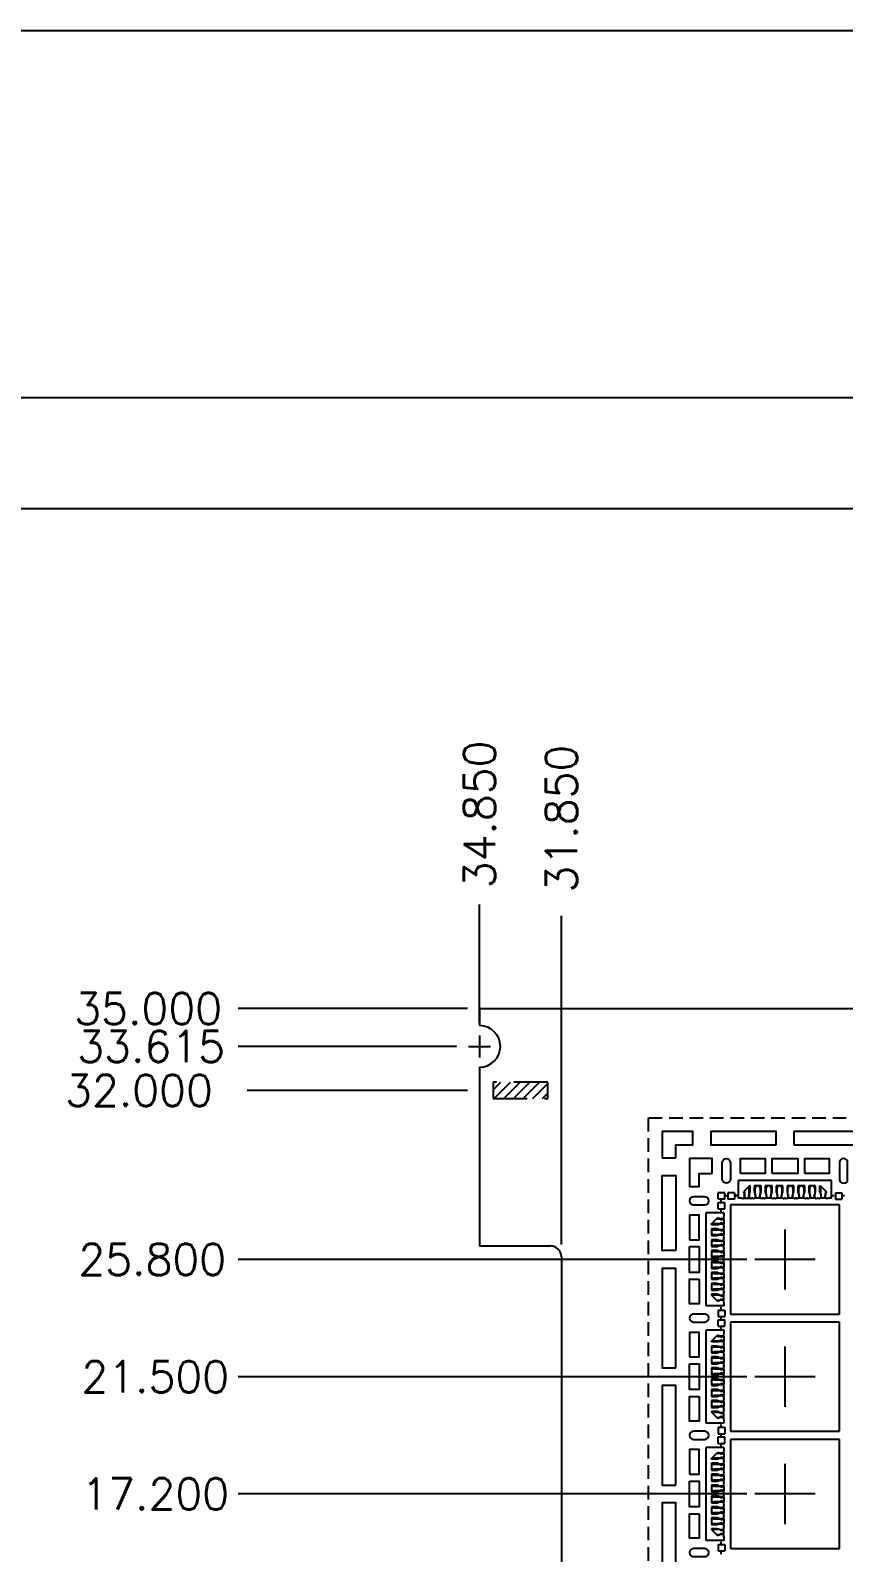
# Model space of a CAD drawing. Extents: x -140 to 1972, y -487 to -95.
# Drawn here: x 1753 to 1782.8, y -297.1 to -241.3 of the extents above; entities that cross this region are included whole.
import ezdxf

# ---------------------------------------------------------------- set-up
doc = ezdxf.new("R2010")
doc.units = 0
doc.header["$LTSCALE"] = 5
doc.header["$MEASUREMENT"] = 0
doc.linetypes.add('CENTER', pattern=[2, 1.25, -0.25, 0.25, -0.25])
doc.linetypes.add('HIDDEN', pattern=[0.375, 0.25, -0.125])
doc.layers.get('0').update_dxf_attribs({"linetype": 'CONTINUOUS'})
for name, color, linetype in [('1', 7, 'CONTINUOUS'), ('1D', 4, 'CONTINUOUS'), ('2D', 4, 'CONTINUOUS')]:
    doc.layers.add(name, color=color, linetype=linetype)
doc.styles.add('SIMPLEX', font='SIMPLEX')

msp = doc.modelspace()

# ---------------------------------------------------------------- hatches: boundary and pattern name
at = {"layer": '1D'}
h = msp.add_hatch(dxfattribs=at)
h.set_pattern_fill('ANSI31', color=256, scale=2, style=0)
h.set_pattern_definition([(45, (2064.6059, -312.14264), (-0.1767767, 0.1767767), [])])
h.paths.add_polyline_path([(1769.94, -279.843), (1769.94, -280.443), (1771.94, -280.443), (1771.94, -279.843)])
h.paths.add_polyline_path([(1769.94, -344.443), (1769.94, -343.843), (1771.94, -343.843), (1771.94, -344.443)])

# ---------------------------------------------------------------- linework, layer by layer
for p, q in [((1778.195, -284.133, -0.029), (1778.195, -283.898, -0.029)), ((1778.43, -283.898, -0.029), (1778.195, -283.898, -0.029)), ((1778.43, -284.133, -0.029), (1778.195, -284.133, -0.029)), ((1778.43, -284.133, -0.029), (1778.43, -283.898, -0.029))]:
    msp.add_line(p, q)
at = {"layer": '1'}
for p, q in [((1769.44, -277.143, -0.029), (1839.218, -277.143, -0.029)), ((1769.44, -277.143, -0.029), (1769.44, -277.766, -0.029)), ((1769.44, -279.29, -0.029), (1769.44, -285.843, -0.029)), ((1778.55, -283.898, -0.029), (1778.55, -284.133, -0.029)), ((1778.785, -283.898, -0.029), (1778.55, -283.898, -0.029)), ((1778.785, -284.133, -0.029), (1778.55, -284.133, -0.029)), ((1778.785, -283.898, -0.029), (1778.785, -284.133, -0.029)), ((1779.061, -284.098, -0.029), (1778.935, -284.098, -0.029)), ((1779.337, -283.643, -0.029), (1779.116, -283.863, -0.029)), ((1779.116, -283.863, -0.029), (1779.15, -283.959, -0.029)), ((1779.15, -284.079, -0.029), (1779.15, -283.959, -0.029)), ((1779.33, -283.959, -0.029), (1779.365, -283.858, -0.029)), ((1779.33, -283.959, -0.029), (1779.33, -284.079, -0.029)), ((1779.365, -283.858, -0.029), (1779.365, -283.643, -0.029)), ((1779.461, -284.098, -0.029), (1779.418, -284.098, -0.029)), ((1779.515, -283.643, -0.029), (1779.515, -283.858, -0.029)), ((1779.515, -283.858, -0.029), (1779.55, -283.959, -0.029)), ((1779.55, -283.959, -0.029), (1779.55, -284.079, -0.029)), ((1779.73, -283.959, -0.029), (1779.765, -283.858, -0.029)), ((1779.73, -284.079, -0.029), (1779.73, -283.959, -0.029)), ((1779.765, -283.858, -0.029), (1779.765, -283.643, -0.029)), ((1779.861, -284.098, -0.029), (1779.818, -284.098, -0.029)), ((1779.915, -283.643, -0.029), (1779.915, -283.858, -0.029)), ((1779.915, -283.858, -0.029), (1779.95, -283.959, -0.029)), ((1779.95, -283.959, -0.029), (1779.95, -284.079, -0.029)), ((1780.13, -283.959, -0.029), (1780.165, -283.858, -0.029)), ((1780.13, -284.079, -0.029), (1780.13, -283.959, -0.029)), ((1780.165, -283.858, -0.029), (1780.165, -283.643, -0.029)), ((1780.261, -284.098, -0.029), (1780.218, -284.098, -0.029)), ((1780.315, -283.643, -0.029), (1780.315, -283.858, -0.029)), ((1780.315, -283.858, -0.029), (1780.35, -283.959, -0.029)), ((1780.35, -283.959, -0.029), (1780.35, -284.079, -0.029)), ((1780.53, -283.959, -0.029), (1780.565, -283.858, -0.029)), ((1780.53, -284.079, -0.029), (1780.53, -283.959, -0.029)), ((1780.565, -283.858, -0.029), (1780.565, -283.643, -0.029)), ((1780.661, -284.098, -0.029), (1780.618, -284.098, -0.029)), ((1780.715, -283.643, -0.029), (1780.715, -283.858, -0.029)), ((1780.715, -283.858, -0.029), (1780.75, -283.959, -0.029)), ((1780.75, -283.959, -0.029), (1780.75, -284.079, -0.029)), ((1780.93, -283.959, -0.029), (1780.965, -283.858, -0.029)), ((1780.93, -284.079, -0.029), (1780.93, -283.959, -0.029)), ((1780.965, -283.858, -0.029), (1780.965, -283.643, -0.029)), ((1781.061, -284.098, -0.029), (1781.018, -284.098, -0.029)), ((1781.115, -283.643, -0.029), (1781.115, -283.858, -0.029)), ((1781.115, -283.858, -0.029), (1781.15, -283.959, -0.029)), ((1781.15, -283.959, -0.029), (1781.15, -284.079, -0.029)), ((1781.33, -283.959, -0.029), (1781.365, -283.858, -0.029)), ((1781.33, -284.079, -0.029), (1781.33, -283.959, -0.029)), ((1781.365, -283.858, -0.029), (1781.365, -283.643, -0.029)), ((1781.461, -284.098, -0.029), (1781.418, -284.098, -0.029)), ((1781.515, -283.643, -0.029), (1781.515, -283.858, -0.029)), ((1781.515, -283.858, -0.029), (1781.55, -283.959, -0.029)), ((1781.55, -283.959, -0.029), (1781.55, -284.079, -0.029)), ((1781.73, -283.959, -0.029), (1781.765, -283.858, -0.029)), ((1781.73, -284.079, -0.029), (1781.73, -283.959, -0.029)), ((1781.765, -283.858, -0.029), (1781.765, -283.643, -0.029)), ((1781.861, -284.098, -0.029), (1781.818, -284.098, -0.029)), ((1781.915, -283.858, -0.029), (1781.915, -283.643, -0.029)), ((1781.915, -283.858, -0.029), (1781.95, -283.959, -0.029)), ((1781.942, -283.643, -0.029), (1782.163, -283.863, -0.029)), ((1781.95, -283.959, -0.029), (1781.95, -284.079, -0.029)), ((1782.13, -283.959, -0.029), (1782.163, -283.863, -0.029)), ((1782.13, -284.079, -0.029), (1782.13, -283.959, -0.029)), ((1782.345, -284.098, -0.029), (1782.218, -284.098, -0.029)), ((1782.495, -283.898, -0.029), (1782.495, -284.133, -0.029)), ((1782.495, -283.898, -0.029), (1782.73, -283.898, -0.029)), ((1782.495, -284.133, -0.029), (1782.73, -284.133, -0.029)), ((1782.73, -283.898, -0.029), (1782.73, -284.133, -0.029)), ((1778.195, -284.253, -0.029), (1778.43, -284.253, -0.029)), ((1778.195, -284.488, -0.029), (1778.195, -284.253, -0.029)), ((1778.195, -284.488, -0.029), (1778.43, -284.488, -0.029)), ((1778.395, -284.638, -0.029), (1778.395, -284.764, -0.029)), ((1778.43, -284.488, -0.029), (1778.43, -284.253, -0.029)), ((1777.94, -285.04, -0.029), (1778.16, -284.819, -0.029)), ((1778.155, -285.068, -0.029), (1777.94, -285.068, -0.029)), ((1778.155, -285.218, -0.029), (1777.94, -285.218, -0.029)), ((1778.155, -285.068, -0.029), (1778.256, -285.033, -0.029)), ((1778.256, -285.253, -0.029), (1778.155, -285.218, -0.029)), ((1778.256, -284.853, -0.029), (1778.16, -284.819, -0.029)), ((1778.375, -284.853, -0.029), (1778.256, -284.853, -0.029)), ((1778.256, -285.033, -0.029), (1778.375, -285.033, -0.029)), ((1778.375, -285.253, -0.029), (1778.256, -285.253, -0.029)), ((1778.395, -285.121, -0.029), (1778.395, -285.164, -0.029)), ((1769.44, -285.843, -0.029), (1772.04, -285.843, -0.029)), ((1777.94, -285.468, -0.029), (1778.155, -285.468, -0.029)), ((1778.155, -285.618, -0.029), (1777.94, -285.618, -0.029)), ((1778.155, -285.468, -0.029), (1778.256, -285.433, -0.029)), ((1778.256, -285.653, -0.029), (1778.155, -285.618, -0.029)), ((1778.155, -285.868, -0.029), (1778.256, -285.833, -0.029)), ((1778.256, -285.433, -0.029), (1778.375, -285.433, -0.029)), ((1778.375, -285.653, -0.029), (1778.256, -285.653, -0.029)), ((1778.256, -285.833, -0.029), (1778.375, -285.833, -0.029)), ((1778.395, -285.521, -0.029), (1778.395, -285.564, -0.029)), ((1772.44, -286.243, -0.029), (1772.44, -308.443, -0.029)), ((1777.94, -285.868, -0.029), (1778.155, -285.868, -0.029)), ((1778.155, -286.018, -0.029), (1777.94, -286.018, -0.029)), ((1777.94, -286.268, -0.029), (1778.155, -286.268, -0.029)), ((1778.256, -286.053, -0.029), (1778.155, -286.018, -0.029)), ((1778.155, -286.268, -0.029), (1778.256, -286.233, -0.029)), ((1778.375, -286.053, -0.029), (1778.256, -286.053, -0.029)), ((1778.256, -286.233, -0.029), (1778.375, -286.233, -0.029)), ((1778.395, -285.921, -0.029), (1778.395, -285.964, -0.029)), ((1778.395, -286.321, -0.029), (1778.395, -286.364, -0.029)), ((1778.155, -286.418, -0.029), (1777.94, -286.418, -0.029)), ((1777.94, -286.668, -0.029), (1778.155, -286.668, -0.029)), ((1778.155, -286.818, -0.029), (1777.94, -286.818, -0.029)), ((1778.256, -286.453, -0.029), (1778.155, -286.418, -0.029)), ((1778.155, -286.668, -0.029), (1778.256, -286.633, -0.029)), ((1778.256, -286.853, -0.029), (1778.155, -286.818, -0.029)), ((1778.375, -286.453, -0.029), (1778.256, -286.453, -0.029)), ((1778.256, -286.633, -0.029), (1778.375, -286.633, -0.029)), ((1778.375, -286.853, -0.029), (1778.256, -286.853, -0.029)), ((1778.395, -286.721, -0.029), (1778.395, -286.764, -0.029)), ((1777.94, -287.068, -0.029), (1778.155, -287.068, -0.029)), ((1778.155, -287.218, -0.029), (1777.94, -287.218, -0.029)), ((1777.94, -287.468, -0.029), (1778.155, -287.468, -0.029)), ((1778.155, -287.068, -0.029), (1778.256, -287.033, -0.029)), ((1778.256, -287.253, -0.029), (1778.155, -287.218, -0.029)), ((1778.155, -287.468, -0.029), (1778.256, -287.433, -0.029)), ((1778.256, -287.033, -0.029), (1778.375, -287.033, -0.029)), ((1778.375, -287.253, -0.029), (1778.256, -287.253, -0.029)), ((1778.256, -287.433, -0.029), (1778.375, -287.433, -0.029)), ((1778.395, -287.121, -0.029), (1778.395, -287.164, -0.029)), ((1778.155, -287.618, -0.029), (1777.94, -287.618, -0.029)), ((1777.94, -287.646, -0.029), (1778.16, -287.866, -0.029)), ((1778.256, -287.653, -0.029), (1778.155, -287.618, -0.029)), ((1778.16, -287.866, -0.029), (1778.256, -287.833, -0.029)), ((1778.256, -287.653, -0.029), (1778.375, -287.653, -0.029)), ((1778.375, -287.833, -0.029), (1778.256, -287.833, -0.029)), ((1778.395, -287.521, -0.029), (1778.395, -287.564, -0.029)), ((1778.395, -287.921, -0.029), (1778.395, -288.048, -0.029)), ((1778.195, -288.198, -0.029), (1778.195, -288.433, -0.029)), ((1778.195, -288.198, -0.029), (1778.43, -288.198, -0.029)), ((1778.195, -288.433, -0.029), (1778.43, -288.433, -0.029)), ((1778.195, -288.553, -0.029), (1778.43, -288.553, -0.029)), ((1778.195, -288.788, -0.029), (1778.195, -288.553, -0.029)), ((1778.43, -288.198, -0.029), (1778.43, -288.433, -0.029)), ((1778.43, -288.788, -0.029), (1778.43, -288.553, -0.029)), ((1777.94, -289.34, -0.029), (1778.16, -289.119, -0.029)), ((1778.256, -289.153, -0.029), (1778.16, -289.119, -0.029)), ((1778.195, -288.788, -0.029), (1778.43, -288.788, -0.029)), ((1778.375, -289.153, -0.029), (1778.256, -289.153, -0.029)), ((1778.395, -288.938, -0.029), (1778.395, -289.064, -0.029)), ((1778.155, -289.368, -0.029), (1777.94, -289.368, -0.029)), ((1778.155, -289.518, -0.029), (1777.94, -289.518, -0.029)), ((1778.155, -289.368, -0.029), (1778.256, -289.333, -0.029)), ((1778.256, -289.553, -0.029), (1778.155, -289.518, -0.029)), ((1778.155, -289.768, -0.029), (1778.256, -289.733, -0.029)), ((1778.256, -289.333, -0.029), (1778.375, -289.333, -0.029)), ((1778.375, -289.553, -0.029), (1778.256, -289.553, -0.029)), ((1778.256, -289.733, -0.029), (1778.375, -289.733, -0.029)), ((1778.395, -289.421, -0.029), (1778.395, -289.464, -0.029)), ((1777.94, -289.768, -0.029), (1778.155, -289.768, -0.029)), ((1778.155, -289.918, -0.029), (1777.94, -289.918, -0.029)), ((1777.94, -290.168, -0.029), (1778.155, -290.168, -0.029)), ((1778.256, -289.953, -0.029), (1778.155, -289.918, -0.029)), ((1778.155, -290.168, -0.029), (1778.256, -290.133, -0.029)), ((1778.375, -289.953, -0.029), (1778.256, -289.953, -0.029)), ((1778.256, -290.133, -0.029), (1778.375, -290.133, -0.029)), ((1778.395, -289.821, -0.029), (1778.395, -289.864, -0.029)), ((1778.395, -290.221, -0.029), (1778.395, -290.264, -0.029)), ((1778.155, -290.318, -0.029), (1777.94, -290.318, -0.029)), ((1777.94, -290.568, -0.029), (1778.155, -290.568, -0.029)), ((1778.155, -290.718, -0.029), (1777.94, -290.718, -0.029)), ((1778.256, -290.353, -0.029), (1778.155, -290.318, -0.029)), ((1778.155, -290.568, -0.029), (1778.256, -290.533, -0.029)), ((1778.256, -290.753, -0.029), (1778.155, -290.718, -0.029)), ((1778.375, -290.353, -0.029), (1778.256, -290.353, -0.029)), ((1778.256, -290.533, -0.029), (1778.375, -290.533, -0.029)), ((1778.375, -290.753, -0.029), (1778.256, -290.753, -0.029)), ((1778.395, -290.621, -0.029), (1778.395, -290.664, -0.029)), ((1777.94, -290.968, -0.029), (1778.155, -290.968, -0.029)), ((1778.155, -291.118, -0.029), (1777.94, -291.118, -0.029)), ((1777.94, -291.368, -0.029), (1778.155, -291.368, -0.029)), ((1778.155, -290.968, -0.029), (1778.256, -290.933, -0.029)), ((1778.256, -291.153, -0.029), (1778.155, -291.118, -0.029)), ((1778.155, -291.368, -0.029), (1778.256, -291.333, -0.029)), ((1778.256, -290.933, -0.029), (1778.375, -290.933, -0.029)), ((1778.375, -291.153, -0.029), (1778.256, -291.153, -0.029)), ((1778.256, -291.333, -0.029), (1778.375, -291.333, -0.029)), ((1778.395, -291.021, -0.029), (1778.395, -291.064, -0.029)), ((1778.395, -291.421, -0.029), (1778.395, -291.464, -0.029)), ((1778.155, -291.518, -0.029), (1777.94, -291.518, -0.029)), ((1777.94, -291.768, -0.029), (1778.155, -291.768, -0.029)), ((1778.155, -291.918, -0.029), (1777.94, -291.918, -0.029)), ((1777.94, -291.946, -0.029), (1778.16, -292.166, -0.029)), ((1778.256, -291.553, -0.029), (1778.155, -291.518, -0.029)), ((1778.155, -291.768, -0.029), (1778.256, -291.733, -0.029)), ((1778.256, -291.953, -0.029), (1778.155, -291.918, -0.029)), ((1778.375, -291.553, -0.029), (1778.256, -291.553, -0.029)), ((1778.256, -291.733, -0.029), (1778.375, -291.733, -0.029)), ((1778.256, -291.953, -0.029), (1778.375, -291.953, -0.029)), ((1778.395, -291.821, -0.029), (1778.395, -291.864, -0.029)), ((1778.16, -292.166, -0.029), (1778.256, -292.133, -0.029)), ((1778.195, -292.498, -0.029), (1778.195, -292.733, -0.029)), ((1778.195, -292.498, -0.029), (1778.43, -292.498, -0.029)), ((1778.375, -292.133, -0.029), (1778.256, -292.133, -0.029)), ((1778.395, -292.221, -0.029), (1778.395, -292.348, -0.029)), ((1778.43, -292.498, -0.029), (1778.43, -292.733, -0.029)), ((1778.195, -292.733, -0.029), (1778.43, -292.733, -0.029)), ((1778.195, -292.853, -0.029), (1778.43, -292.853, -0.029)), ((1778.195, -293.088, -0.029), (1778.195, -292.853, -0.029)), ((1778.195, -293.088, -0.029), (1778.43, -293.088, -0.029)), ((1778.43, -293.088, -0.029), (1778.43, -292.853, -0.029)), ((1777.94, -293.64, -0.029), (1778.16, -293.419, -0.029)), ((1778.155, -293.668, -0.029), (1778.256, -293.633, -0.029)), ((1778.256, -293.453, -0.029), (1778.16, -293.419, -0.029)), ((1778.375, -293.453, -0.029), (1778.256, -293.453, -0.029)), ((1778.256, -293.633, -0.029), (1778.375, -293.633, -0.029)), ((1778.395, -293.238, -0.029), (1778.395, -293.364, -0.029)), ((1778.155, -293.668, -0.029), (1777.94, -293.668, -0.029)), ((1778.155, -293.818, -0.029), (1777.94, -293.818, -0.029)), ((1777.94, -294.068, -0.029), (1778.155, -294.068, -0.029)), ((1778.155, -294.218, -0.029), (1777.94, -294.218, -0.029)), ((1778.256, -293.853, -0.029), (1778.155, -293.818, -0.029)), ((1778.155, -294.068, -0.029), (1778.256, -294.033, -0.029)), ((1778.256, -294.253, -0.029), (1778.155, -294.218, -0.029)), ((1778.375, -293.853, -0.029), (1778.256, -293.853, -0.029)), ((1778.256, -294.033, -0.029), (1778.375, -294.033, -0.029)), ((1778.395, -293.721, -0.029), (1778.395, -293.764, -0.029)), ((1778.395, -294.121, -0.029), (1778.395, -294.164, -0.029)), ((1777.94, -294.468, -0.029), (1778.155, -294.468, -0.029)), ((1778.155, -294.618, -0.029), (1777.94, -294.618, -0.029)), ((1778.155, -294.468, -0.029), (1778.256, -294.433, -0.029)), ((1778.256, -294.653, -0.029), (1778.155, -294.618, -0.029)), ((1778.375, -294.253, -0.029), (1778.256, -294.253, -0.029)), ((1778.256, -294.433, -0.029), (1778.375, -294.433, -0.029)), ((1778.375, -294.653, -0.029), (1778.256, -294.653, -0.029)), ((1778.395, -294.521, -0.029), (1778.395, -294.564, -0.029)), ((1777.94, -294.868, -0.029), (1778.155, -294.868, -0.029)), ((1778.155, -295.018, -0.029), (1777.94, -295.018, -0.029)), ((1777.94, -295.268, -0.029), (1778.155, -295.268, -0.029)), ((1778.155, -294.868, -0.029), (1778.256, -294.833, -0.029)), ((1778.256, -295.053, -0.029), (1778.155, -295.018, -0.029)), ((1778.155, -295.268, -0.029), (1778.256, -295.233, -0.029)), ((1778.256, -294.833, -0.029), (1778.375, -294.833, -0.029)), ((1778.375, -295.053, -0.029), (1778.256, -295.053, -0.029)), ((1778.256, -295.233, -0.029), (1778.375, -295.233, -0.029)), ((1778.395, -294.921, -0.029), (1778.395, -294.964, -0.029)), ((1778.395, -295.321, -0.029), (1778.395, -295.364, -0.029)), ((1778.155, -295.418, -0.029), (1777.94, -295.418, -0.029)), ((1777.94, -295.668, -0.029), (1778.155, -295.668, -0.029)), ((1778.155, -295.818, -0.029), (1777.94, -295.818, -0.029)), ((1778.256, -295.453, -0.029), (1778.155, -295.418, -0.029)), ((1778.155, -295.668, -0.029), (1778.256, -295.633, -0.029)), ((1778.256, -295.853, -0.029), (1778.155, -295.818, -0.029)), ((1778.375, -295.453, -0.029), (1778.256, -295.453, -0.029)), ((1778.256, -295.633, -0.029), (1778.375, -295.633, -0.029)), ((1778.375, -295.853, -0.029), (1778.256, -295.853, -0.029)), ((1778.395, -295.721, -0.029), (1778.395, -295.764, -0.029)), ((1777.94, -296.068, -0.029), (1778.155, -296.068, -0.029)), ((1778.155, -296.218, -0.029), (1777.94, -296.218, -0.029)), ((1777.94, -296.246, -0.029), (1778.16, -296.466, -0.029)), ((1778.155, -296.068, -0.029), (1778.256, -296.033, -0.029)), ((1778.256, -296.253, -0.029), (1778.155, -296.218, -0.029)), ((1778.16, -296.466, -0.029), (1778.256, -296.433, -0.029)), ((1778.256, -296.033, -0.029), (1778.375, -296.033, -0.029)), ((1778.256, -296.253, -0.029), (1778.375, -296.253, -0.029)), ((1778.375, -296.433, -0.029), (1778.256, -296.433, -0.029)), ((1778.395, -296.121, -0.029), (1778.395, -296.164, -0.029)), ((1778.195, -296.798, -0.029), (1778.195, -297.033, -0.029)), ((1778.195, -296.798, -0.029), (1778.43, -296.798, -0.029)), ((1778.395, -296.521, -0.029), (1778.395, -296.648, -0.029)), ((1778.43, -296.798, -0.029), (1778.43, -297.033, -0.029)), ((1778.195, -297.033, -0.029), (1778.43, -297.033, -0.029))]:
    msp.add_line(p, q, dxfattribs=at)
at = {"layer": '1', "color": 7}
for p, q in [((1782.345, -283.443, -0.029), (1778.935, -283.443, -0.029)), ((1778.935, -284.098, -0.029), (1778.935, -283.443, -0.029)), ((1782.345, -284.098, -0.029), (1782.345, -283.443, -0.029)), ((1779.365, -283.643, -0.029), (1779.337, -283.643, -0.029)), ((1779.765, -283.643, -0.029), (1779.515, -283.643, -0.029)), ((1780.165, -283.643, -0.029), (1779.915, -283.643, -0.029)), ((1780.565, -283.643, -0.029), (1780.315, -283.643, -0.029)), ((1780.965, -283.643, -0.029), (1780.715, -283.643, -0.029)), ((1781.365, -283.643, -0.029), (1781.115, -283.643, -0.029)), ((1781.765, -283.643, -0.029), (1781.515, -283.643, -0.029)), ((1781.915, -283.643, -0.029), (1781.942, -283.643, -0.029)), ((1777.74, -284.638, -0.029), (1777.74, -288.048, -0.029)), ((1778.395, -284.638, -0.029), (1777.74, -284.638, -0.029)), ((1777.94, -285.068, -0.029), (1777.94, -285.04, -0.029)), ((1777.94, -285.218, -0.029), (1777.94, -285.468, -0.029)), ((1777.94, -285.618, -0.029), (1777.94, -285.868, -0.029)), ((1777.94, -286.018, -0.029), (1777.94, -286.268, -0.029)), ((1777.94, -286.418, -0.029), (1777.94, -286.668, -0.029)), ((1777.94, -286.818, -0.029), (1777.94, -287.068, -0.029)), ((1777.94, -287.218, -0.029), (1777.94, -287.468, -0.029)), ((1778.395, -288.048, -0.029), (1777.74, -288.048, -0.029)), ((1777.94, -287.618, -0.029), (1777.94, -287.646, -0.029)), ((1777.74, -288.938, -0.029), (1777.74, -292.348, -0.029)), ((1778.395, -288.938, -0.029), (1777.74, -288.938, -0.029)), ((1777.94, -289.368, -0.029), (1777.94, -289.34, -0.029)), ((1777.94, -289.518, -0.029), (1777.94, -289.768, -0.029)), ((1777.94, -289.918, -0.029), (1777.94, -290.168, -0.029)), ((1777.94, -290.318, -0.029), (1777.94, -290.568, -0.029)), ((1777.94, -290.718, -0.029), (1777.94, -290.968, -0.029)), ((1777.94, -291.118, -0.029), (1777.94, -291.368, -0.029)), ((1777.94, -291.518, -0.029), (1777.94, -291.768, -0.029)), ((1777.94, -291.918, -0.029), (1777.94, -291.946, -0.029)), ((1778.395, -292.348, -0.029), (1777.74, -292.348, -0.029)), ((1777.74, -293.238, -0.029), (1777.74, -296.648, -0.029)), ((1778.395, -293.238, -0.029), (1777.74, -293.238, -0.029)), ((1777.94, -293.668, -0.029), (1777.94, -293.64, -0.029)), ((1777.94, -293.818, -0.029), (1777.94, -294.068, -0.029)), ((1777.94, -294.218, -0.029), (1777.94, -294.468, -0.029)), ((1777.94, -294.618, -0.029), (1777.94, -294.868, -0.029)), ((1777.94, -295.018, -0.029), (1777.94, -295.268, -0.029)), ((1777.94, -295.418, -0.029), (1777.94, -295.668, -0.029)), ((1777.94, -295.818, -0.029), (1777.94, -296.068, -0.029)), ((1777.94, -296.218, -0.029), (1777.94, -296.246, -0.029)), ((1778.395, -296.648, -0.029), (1777.74, -296.648, -0.029))]:
    msp.add_line(p, q, dxfattribs=at)
at = {"layer": '1', "ltscale": 10, "elevation": -0.029}
for points in [[(1776.64, -282.618), (1776.64, -282.143), (1777.265, -282.143), (1777.265, -281.643), (1776.14, -281.643), (1776.14, -282.618)], [(1780.315, -282.143), (1780.315, -281.643), (1777.915, -281.643), (1777.915, -282.143)], [(1780.965, -282.143), (1784.615, -282.143), (1784.615, -281.643), (1780.965, -281.643)], [(1779.015, -283.193), (1779.015, -282.643), (1779.915, -282.643), (1779.915, -283.193)], [(1780.165, -283.193), (1780.165, -282.643), (1781.115, -282.643), (1781.115, -283.193)], [(1781.365, -283.193), (1781.365, -282.643), (1782.265, -282.643), (1782.265, -283.193)], [(1776.64, -286.018), (1776.14, -286.018), (1776.14, -283.268), (1776.64, -283.268)], [(1777.14, -285.618), (1777.49, -285.618), (1777.49, -284.718), (1777.14, -284.718)], [(1777.14, -285.868), (1777.49, -285.868), (1777.49, -286.818), (1777.14, -286.818)], [(1776.64, -290.318), (1776.64, -286.668), (1776.14, -286.668), (1776.14, -290.318)], [(1777.49, -287.068), (1777.49, -287.968), (1777.14, -287.968), (1777.14, -287.068)], [(1777.14, -289.918), (1777.49, -289.918), (1777.49, -289.018), (1777.14, -289.018)], [(1777.14, -290.168), (1777.49, -290.168), (1777.49, -291.118), (1777.14, -291.118)], [(1776.64, -294.618), (1776.64, -290.968), (1776.14, -290.968), (1776.14, -294.618)], [(1777.49, -291.368), (1777.49, -292.268), (1777.14, -292.268), (1777.14, -291.368)], [(1777.14, -294.218), (1777.49, -294.218), (1777.49, -293.318), (1777.14, -293.318)], [(1777.14, -294.468), (1777.49, -294.468), (1777.49, -295.418), (1777.14, -295.418)], [(1776.64, -298.918), (1776.64, -295.268), (1776.14, -295.268), (1776.14, -298.918)], [(1777.49, -295.668), (1777.49, -296.568), (1777.14, -296.568), (1777.14, -295.668)]]:
    msp.add_lwpolyline(points, close=True, dxfattribs=at)
at = {"layer": '1', "elevation": -0.029}
msp.add_lwpolyline([(1777.965, -283.193), (1777.965, -282.643), (1777.14, -282.643), (1777.14, -283.668), (1777.49, -283.668), (1777.49, -283.193)], close=True, dxfattribs=at)
at = {"layer": '1', "ltscale": 10, "elevation": -0.029}
for points in [[(1778.34, -283.398), (1778.34, -282.793, -1), (1778.64, -282.793), (1778.64, -283.398, -1)], [(1782.94, -283.398), (1782.94, -282.793, 1), (1782.64, -282.793), (1782.64, -283.398, 1)], [(1777.695, -284.043), (1777.29, -284.043, 1), (1777.29, -284.343), (1777.695, -284.343, 1)], [(1777.695, -288.343), (1777.29, -288.343, 1), (1777.29, -288.643), (1777.695, -288.643, 1)], [(1777.695, -292.643), (1777.29, -292.643, 1), (1777.29, -292.943), (1777.695, -292.943, 1)], [(1777.695, -296.943), (1777.29, -296.943, 1), (1777.29, -297.243), (1777.695, -297.243, 1)]]:
    msp.add_lwpolyline(points, format="xyb", close=True, dxfattribs=at)
at = {"layer": '1'}
for centre, radius, start, end in [((1769.44, -278.528, -0.029), 0.762, 270, 90), ((1779.09, -284.019, -0.029), 0.0843, 249.5408, 45.2841), ((1779.389, -284.019, -0.029), 0.0843, 134.7159, 290.4592), ((1779.49, -284.019, -0.029), 0.0843, 249.5408, 45.2841), ((1779.789, -284.019, -0.029), 0.0843, 134.7159, 290.4592), ((1779.89, -284.019, -0.029), 0.0843, 249.5408, 45.2841), ((1780.189, -284.019, -0.029), 0.0843, 134.7159, 290.4592), ((1780.29, -284.019, -0.029), 0.0843, 249.5408, 45.2841), ((1780.589, -284.019, -0.029), 0.0843, 134.7159, 290.4592), ((1780.69, -284.019, -0.029), 0.0843, 249.5408, 45.2841), ((1780.989, -284.019, -0.029), 0.0843, 134.7159, 290.4592), ((1781.09, -284.019, -0.029), 0.0843, 249.5408, 45.2841), ((1781.389, -284.019, -0.029), 0.0843, 134.7159, 290.4592), ((1781.49, -284.019, -0.029), 0.0843, 249.5408, 45.2841), ((1781.789, -284.019, -0.029), 0.0843, 134.7159, 290.4592), ((1781.89, -284.019, -0.029), 0.0843, 249.5408, 45.2841), ((1782.189, -284.019, -0.029), 0.0843, 134.7159, 290.4592), ((1778.316, -284.793, -0.029), 0.0843, 224.7159, 20.4592), ((1778.316, -285.092, -0.029), 0.0843, 339.5408, 135.2841), ((1778.316, -285.193, -0.029), 0.0843, 224.7159, 20.4592), ((1772.04, -286.243, -0.029), 0.4, 0, 90), ((1778.316, -285.492, -0.029), 0.0843, 339.5408, 135.2841), ((1778.316, -285.593, -0.029), 0.0843, 224.7159, 20.4592), ((1778.316, -285.892, -0.029), 0.0843, 339.5408, 135.2841), ((1778.316, -285.993, -0.029), 0.0843, 224.7159, 20.4592), ((1778.316, -286.292, -0.029), 0.0843, 339.5408, 135.2841), ((1778.316, -286.393, -0.029), 0.0843, 224.7159, 20.4592), ((1778.316, -286.692, -0.029), 0.0843, 339.5408, 135.2841), ((1778.316, -286.793, -0.029), 0.0843, 224.7159, 20.4592), ((1778.316, -287.092, -0.029), 0.0843, 339.5408, 135.2841), ((1778.316, -287.193, -0.029), 0.0843, 224.7159, 20.4592), ((1778.316, -287.492, -0.029), 0.0843, 339.5408, 135.2841), ((1778.316, -287.593, -0.029), 0.0843, 224.7159, 20.4592), ((1778.316, -287.892, -0.029), 0.0843, 339.5408, 135.2841), ((1778.316, -289.093, -0.029), 0.0843, 224.7159, 20.4592), ((1778.316, -289.392, -0.029), 0.0843, 339.5408, 135.2841), ((1778.316, -289.493, -0.029), 0.0843, 224.7159, 20.4592), ((1778.316, -289.792, -0.029), 0.0843, 339.5408, 135.2841), ((1778.316, -289.893, -0.029), 0.0843, 224.7159, 20.4592), ((1778.316, -290.192, -0.029), 0.0843, 339.5408, 135.2841), ((1778.316, -290.293, -0.029), 0.0843, 224.7159, 20.4592), ((1778.316, -290.592, -0.029), 0.0843, 339.5408, 135.2841), ((1778.316, -290.693, -0.029), 0.0843, 224.7159, 20.4592), ((1778.316, -290.992, -0.029), 0.0843, 339.5408, 135.2841), ((1778.316, -291.093, -0.029), 0.0843, 224.7159, 20.4592), ((1778.316, -291.392, -0.029), 0.0843, 339.5408, 135.2841), ((1778.316, -291.493, -0.029), 0.0843, 224.7159, 20.4592), ((1778.316, -291.792, -0.029), 0.0843, 339.5408, 135.2841), ((1778.316, -291.893, -0.029), 0.0843, 224.7159, 20.4592), ((1778.316, -292.192, -0.029), 0.0843, 339.5408, 135.2841), ((1778.316, -293.393, -0.029), 0.0843, 224.7159, 20.4592), ((1778.316, -293.692, -0.029), 0.0843, 339.5408, 135.2841), ((1778.316, -293.793, -0.029), 0.0843, 224.7159, 20.4592), ((1778.316, -294.092, -0.029), 0.0843, 339.5408, 135.2841), ((1778.316, -294.193, -0.029), 0.0843, 224.7159, 20.4592), ((1778.316, -294.492, -0.029), 0.0843, 339.5408, 135.2841), ((1778.316, -294.593, -0.029), 0.0843, 224.7159, 20.4592), ((1778.316, -294.892, -0.029), 0.0843, 339.5408, 135.2841), ((1778.316, -294.993, -0.029), 0.0843, 224.7159, 20.4592), ((1778.316, -295.292, -0.029), 0.0843, 339.5408, 135.2841), ((1778.316, -295.393, -0.029), 0.0843, 224.7159, 20.4592), ((1778.316, -295.692, -0.029), 0.0843, 339.5408, 135.2841), ((1778.316, -295.793, -0.029), 0.0843, 224.7159, 20.4592), ((1778.316, -296.092, -0.029), 0.0843, 339.5408, 135.2841), ((1778.316, -296.193, -0.029), 0.0843, 224.7159, 20.4592), ((1778.316, -296.492, -0.029), 0.0843, 339.5408, 135.2841)]:
    msp.add_arc(centre, radius, start, end, dxfattribs=at)
at = {"layer": '1D'}
for p, q in [((1769.44, -277.676, -0.029), (1769.44, -273.317, -0.029)), ((1772.44, -285.793, -0.029), (1772.44, -273.738, -0.029)), ((1768.99, -277.143, -0.029), (1760.579, -277.143, -0.029)), ((1768.588, -278.528, -0.029), (1760.579, -278.528, -0.029)), ((1768.99, -280.143, -0.029), (1760.91, -280.143, -0.029)), ((1779.237, -286.343, -0.029), (1760.579, -286.343, -0.029)), ((1779.237, -290.643, -0.029), (1760.579, -290.643, -0.029)), ((1779.237, -294.943, -0.029), (1760.579, -294.943, -0.029))]:
    msp.add_line(p, q, dxfattribs=at)
at = {"layer": '1D', "linetype": 'CENTER'}
for p, q in [((1769.038, -278.528, -0.029), (1769.841, -278.528, -0.029)), ((1769.44, -278.126, -0.029), (1769.44, -278.93, -0.029)), ((1780.64, -285.24, -0.029), (1780.64, -287.446, -0.029)), ((1781.742, -286.343, -0.029), (1779.537, -286.343, -0.029)), ((1780.64, -289.54, -0.029), (1780.64, -291.746, -0.029)), ((1781.742, -290.643, -0.029), (1779.537, -290.643, -0.029)), ((1780.64, -293.84, -0.029), (1780.64, -296.046, -0.029)), ((1781.742, -294.943, -0.029), (1779.537, -294.943, -0.029))]:
    msp.add_line(p, q, dxfattribs=at)
at = {"layer": '1D', "linetype": 'HIDDEN', "ltscale": 0.08}
for p, q in [((1778.295, -284.253, -0.029), (1778.295, -284.133, -0.029)), ((1778.43, -283.998, -0.029), (1778.55, -283.998, -0.029)), ((1778.935, -283.998, -0.029), (1778.785, -283.998, -0.029)), ((1778.785, -283.998, -0.029), (1778.935, -283.998, -0.029)), ((1782.345, -283.998, -0.029), (1782.495, -283.998, -0.029)), ((1782.73, -283.998, -0.029), (1782.85, -283.998, -0.029)), ((1778.295, -284.638, -0.029), (1778.295, -284.488, -0.029)), ((1778.295, -288.198, -0.029), (1778.295, -288.048, -0.029)), ((1778.295, -288.553, -0.029), (1778.295, -288.433, -0.029)), ((1778.295, -288.938, -0.029), (1778.295, -288.788, -0.029)), ((1778.295, -292.498, -0.029), (1778.295, -292.348, -0.029)), ((1778.295, -292.853, -0.029), (1778.295, -292.733, -0.029)), ((1778.295, -293.238, -0.029), (1778.295, -293.088, -0.029)), ((1778.295, -296.798, -0.029), (1778.295, -296.648, -0.029)), ((1778.295, -297.153, -0.029), (1778.295, -297.033, -0.029))]:
    msp.add_line(p, q, dxfattribs=at)
at = {"layer": '1D', "color": 7, "elevation": -0.029}
for points in [[(1725.595, -254.723), (1870.568, -254.723), (1870.568, -456.037), (1725.595, -456.037)], [(1742.921, -258.804), (1865.742, -258.804), (1865.742, -451.98), (1742.921, -451.98)]]:
    msp.add_lwpolyline(points, close=True, dxfattribs=at)
at = {"layer": '1D', "color": 4, "linetype": 'HIDDEN', "elevation": -0.029}
msp.add_lwpolyline([(1769.94, -279.843), (1769.94, -280.443), (1771.94, -280.443), (1771.94, -279.843)], close=True, dxfattribs=at)
at = {"layer": '1D', "color": 4, "linetype": 'HIDDEN', "ltscale": 0.4, "elevation": -0.029}
msp.add_lwpolyline([(1832.94, -281.143), (1832.94, -343.143), (1775.64, -343.143), (1775.64, -281.143)], close=True, dxfattribs=at)
at = {"layer": '1D', "linetype": 'HIDDEN', "ltscale": 0.3, "elevation": -0.029}
for points in [[(1779.15, -283.83), (1779.15, -283.959)], [(1779.15, -284.079), (1779.15, -284.098), (1779.33, -284.098), (1779.33, -284.079)], [(1779.73, -284.079), (1779.73, -284.098), (1779.55, -284.098), (1779.55, -284.079)], [(1780.13, -284.079), (1780.13, -284.098), (1779.95, -284.098), (1779.95, -284.079)], [(1780.53, -284.079), (1780.53, -284.098), (1780.35, -284.098), (1780.35, -284.079)], [(1780.93, -284.079), (1780.93, -284.098), (1780.75, -284.098), (1780.75, -284.079)], [(1781.33, -284.079), (1781.33, -284.098), (1781.15, -284.098), (1781.15, -284.079)], [(1781.73, -284.079), (1781.73, -284.098), (1781.55, -284.098), (1781.55, -284.079)], [(1782.13, -284.079), (1782.13, -284.098), (1781.95, -284.098), (1781.95, -284.079)], [(1782.13, -283.83), (1782.13, -283.959)], [(1778.127, -284.853), (1778.256, -284.853)], [(1778.375, -284.853), (1778.395, -284.853), (1778.395, -285.033), (1778.375, -285.033)], [(1778.375, -285.253), (1778.395, -285.253), (1778.395, -285.433), (1778.375, -285.433)], [(1778.375, -285.653), (1778.395, -285.653), (1778.395, -285.833), (1778.375, -285.833)], [(1778.375, -286.053), (1778.395, -286.053), (1778.395, -286.233), (1778.375, -286.233)], [(1778.375, -286.453), (1778.395, -286.453), (1778.395, -286.633), (1778.375, -286.633)], [(1778.375, -286.853), (1778.395, -286.853), (1778.395, -287.033), (1778.375, -287.033)], [(1778.375, -287.253), (1778.395, -287.253), (1778.395, -287.433), (1778.375, -287.433)], [(1778.127, -287.833), (1778.256, -287.833)], [(1778.375, -287.833), (1778.395, -287.833), (1778.395, -287.653), (1778.375, -287.653)], [(1778.127, -289.153), (1778.256, -289.153)], [(1778.375, -289.153), (1778.395, -289.153), (1778.395, -289.333), (1778.375, -289.333)], [(1778.375, -289.553), (1778.395, -289.553), (1778.395, -289.733), (1778.375, -289.733)], [(1778.375, -289.953), (1778.395, -289.953), (1778.395, -290.133), (1778.375, -290.133)], [(1778.375, -290.353), (1778.395, -290.353), (1778.395, -290.533), (1778.375, -290.533)], [(1778.375, -290.753), (1778.395, -290.753), (1778.395, -290.933), (1778.375, -290.933)], [(1778.375, -291.153), (1778.395, -291.153), (1778.395, -291.333), (1778.375, -291.333)], [(1778.375, -291.553), (1778.395, -291.553), (1778.395, -291.733), (1778.375, -291.733)], [(1778.375, -292.133), (1778.395, -292.133), (1778.395, -291.953), (1778.375, -291.953)], [(1778.127, -292.133), (1778.256, -292.133)], [(1778.127, -293.453), (1778.256, -293.453)], [(1778.375, -293.453), (1778.395, -293.453), (1778.395, -293.633), (1778.375, -293.633)], [(1778.375, -293.853), (1778.395, -293.853), (1778.395, -294.033), (1778.375, -294.033)], [(1778.375, -294.253), (1778.395, -294.253), (1778.395, -294.433), (1778.375, -294.433)], [(1778.375, -294.653), (1778.395, -294.653), (1778.395, -294.833), (1778.375, -294.833)], [(1778.375, -295.053), (1778.395, -295.053), (1778.395, -295.233), (1778.375, -295.233)], [(1778.375, -295.453), (1778.395, -295.453), (1778.395, -295.633), (1778.375, -295.633)], [(1778.375, -295.853), (1778.395, -295.853), (1778.395, -296.033), (1778.375, -296.033)], [(1778.127, -296.433), (1778.256, -296.433)], [(1778.375, -296.433), (1778.395, -296.433), (1778.395, -296.253), (1778.375, -296.253)]]:
    msp.add_lwpolyline(points, dxfattribs=at)
for points in [[(1779.33, -283.959), (1779.33, -283.733, 0.184483), (1779.307, -283.673, 0.175674)], [(1779.55, -283.959), (1779.55, -283.733, -1), (1779.73, -283.733), (1779.73, -283.959)], [(1779.95, -283.959), (1779.95, -283.733, -1), (1780.13, -283.733), (1780.13, -283.959)], [(1780.35, -283.959), (1780.35, -283.733, -1), (1780.53, -283.733), (1780.53, -283.959)], [(1780.75, -283.959), (1780.75, -283.733, -1), (1780.93, -283.733), (1780.93, -283.959)], [(1781.15, -283.959), (1781.15, -283.733, -1), (1781.33, -283.733), (1781.33, -283.959)], [(1781.55, -283.959), (1781.55, -283.733, -1), (1781.73, -283.733), (1781.73, -283.959)], [(1781.95, -283.959), (1781.95, -283.733, -0.184483), (1781.972, -283.673, -0.175674)], [(1778.256, -285.433), (1778.03, -285.433, -1), (1778.03, -285.253), (1778.256, -285.253)], [(1778.256, -285.033), (1778.03, -285.033, -0.184483), (1777.97, -285.01, -0.175674)], [(1778.256, -285.833), (1778.03, -285.833, -1), (1778.03, -285.653), (1778.256, -285.653)], [(1778.256, -286.233), (1778.03, -286.233, -1), (1778.03, -286.053), (1778.256, -286.053)], [(1778.256, -286.633), (1778.03, -286.633, -1), (1778.03, -286.453), (1778.256, -286.453)], [(1778.256, -287.033), (1778.03, -287.033, -1), (1778.03, -286.853), (1778.256, -286.853)], [(1778.256, -287.433), (1778.03, -287.433, -1), (1778.03, -287.253), (1778.256, -287.253)], [(1778.256, -287.653), (1778.03, -287.653, 0.184483), (1777.97, -287.676, 0.175674)], [(1778.256, -289.733), (1778.03, -289.733, -1), (1778.03, -289.553), (1778.256, -289.553)], [(1778.256, -289.333), (1778.03, -289.333, -0.184483), (1777.97, -289.31, -0.175674)], [(1778.256, -290.133), (1778.03, -290.133, -1), (1778.03, -289.953), (1778.256, -289.953)], [(1778.256, -290.533), (1778.03, -290.533, -1), (1778.03, -290.353), (1778.256, -290.353)], [(1778.256, -290.933), (1778.03, -290.933, -1), (1778.03, -290.753), (1778.256, -290.753)], [(1778.256, -291.333), (1778.03, -291.333, -1), (1778.03, -291.153), (1778.256, -291.153)], [(1778.256, -291.733), (1778.03, -291.733, -1), (1778.03, -291.553), (1778.256, -291.553)], [(1778.256, -291.953), (1778.03, -291.953, 0.184483), (1777.97, -291.976, 0.175674)], [(1778.256, -293.633), (1778.03, -293.633, -0.184483), (1777.97, -293.61, -0.175674)], [(1778.256, -294.033), (1778.03, -294.033, -1), (1778.03, -293.853), (1778.256, -293.853)], [(1778.256, -294.433), (1778.03, -294.433, -1), (1778.03, -294.253), (1778.256, -294.253)], [(1778.256, -294.833), (1778.03, -294.833, -1), (1778.03, -294.653), (1778.256, -294.653)], [(1778.256, -295.233), (1778.03, -295.233, -1), (1778.03, -295.053), (1778.256, -295.053)], [(1778.256, -295.633), (1778.03, -295.633, -1), (1778.03, -295.453), (1778.256, -295.453)], [(1778.256, -296.033), (1778.03, -296.033, -1), (1778.03, -295.853), (1778.256, -295.853)], [(1778.256, -296.253), (1778.03, -296.253, 0.184483), (1777.97, -296.276, 0.175674)]]:
    msp.add_lwpolyline(points, format="xyb", dxfattribs=at)
at = {"layer": '1D', "color": 2, "linetype": 'CENTER', "ltscale": 0.8, "elevation": -0.029}
for points in [[(1778.64, -284.343), (1778.64, -288.343), (1782.64, -288.343), (1782.64, -284.343)], [(1778.64, -288.643), (1778.64, -292.643), (1782.64, -292.643), (1782.64, -288.643)], [(1778.64, -292.943), (1778.64, -296.943), (1782.64, -296.943), (1782.64, -292.943)]]:
    msp.add_lwpolyline(points, close=True, dxfattribs=at)
at = {"layer": '2D', "elevation": -0.029}
msp.add_lwpolyline([(1690.627, -241.264), (1971.827, -241.264), (1971.827, -487.381), (1690.627, -487.381)], close=True, dxfattribs=at)

# ---------------------------------------------------------------- texts
at = {"layer": '1D', "char_height": 1.15, "attachment_point": 5, "rotation": 90, "style": 'SIMPLEX'}
for s, insert in [('\\A1;34.850', (1769.44, -270.02, -0.029)), ('\\A1;31.850', (1772.44, -270.173, -0.029))]:
    msp.add_mtext(s, dxfattribs=dict(at, insert=insert))
at = {"layer": '1D', "char_height": 1.15, "attachment_point": 5, "style": 'SIMPLEX'}
for s, insert in [('\\A1;35.000', (1757.282, -277.143, -0.029)), ('\\A1;33.615', (1757.391, -278.528, -0.029)), ('\\A1;32.000', (1756.946, -280.143, -0.029)), ('25.800', (1757.432, -286.343, -0.029)), ('21.500', (1757.541, -290.643, -0.029)), ('17.200', (1757.541, -294.943, -0.029))]:
    msp.add_mtext(s, dxfattribs=dict(at, insert=insert))

doc.saveas('drawing.dxf')
